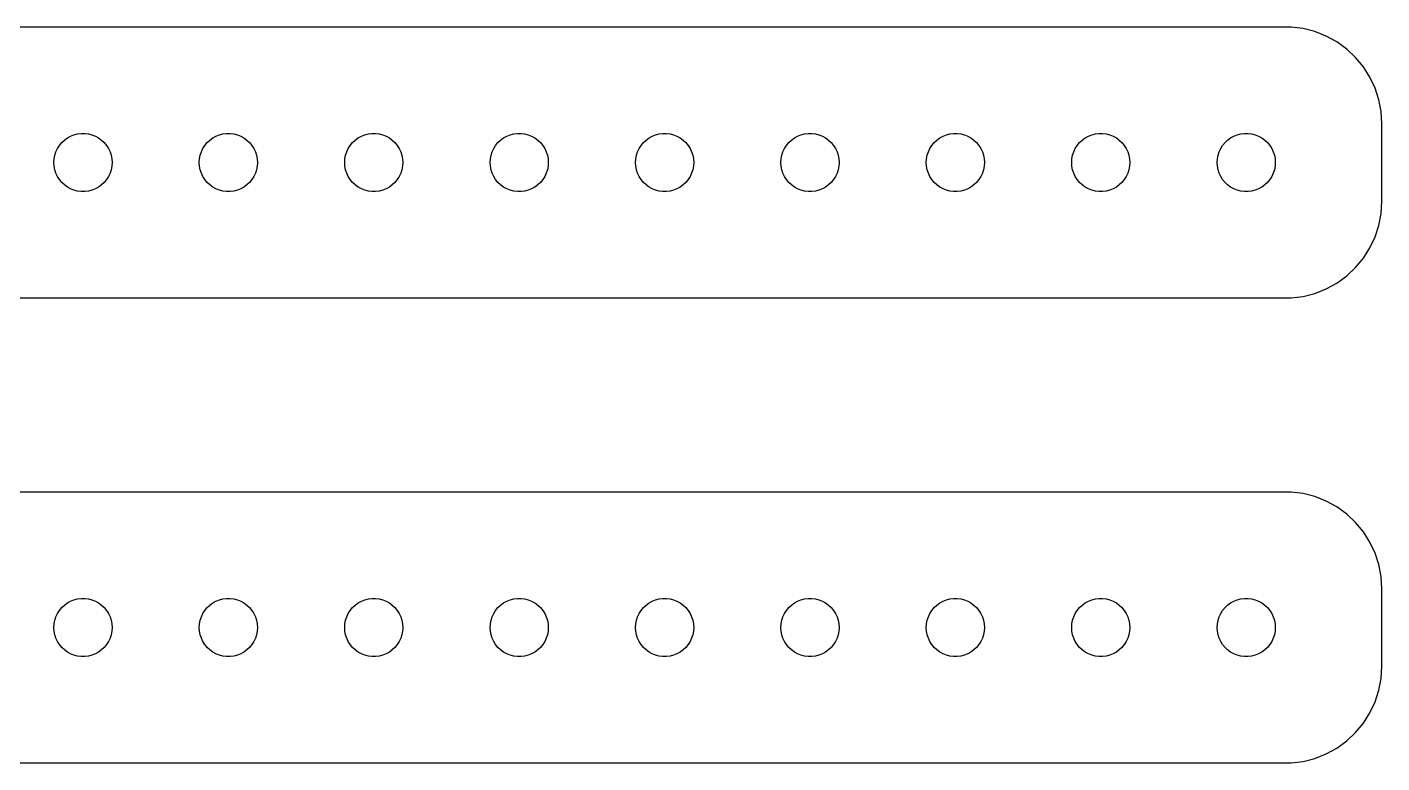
# Model space of a CAD drawing. Header units: metres. Extents: x -134 to 134, y 41 to 79.
# Drawn here: x 64.6 to 134.5, y 41 to 79 of the extents above; entities that cross this region are included whole.
import ezdxf

# ---------------------------------------------------------------- set-up
doc = ezdxf.new("R2010")
doc.units = ezdxf.units.M

msp = doc.modelspace()

# ---------------------------------------------------------------- linework, layer by layer
for p, q in [((129.814, 78.9901), (-129.814, 78.9901)), ((130.437, 78.9114), (129.814, 78.9901)), ((131.045, 78.7553), (130.437, 78.9114)), ((131.629, 78.5241), (131.045, 78.7553)), ((132.179, 78.2216), (131.629, 78.5241)), ((132.687, 77.8526), (132.179, 78.2216)), ((133.145, 77.4227), (132.687, 77.8526)), ((133.545, 76.9389), (133.145, 77.4227)), ((133.882, 76.4088), (133.545, 76.9389)), ((134.149, 75.8406), (133.882, 76.4088)), ((134.343, 75.2434), (134.149, 75.8406)), ((134.461, 74.6267), (134.343, 75.2434)), ((134.5, 74), (134.461, 74.6267)), ((66.8613, 73.3572), (67.0365, 73.4266)), ((67.0365, 73.4266), (67.2189, 73.4734)), ((67.2189, 73.4734), (67.4058, 73.497)), ((67.4058, 73.497), (67.5942, 73.497)), ((67.5942, 73.497), (67.7811, 73.4734)), ((67.7811, 73.4734), (67.9635, 73.4266)), ((67.9635, 73.4266), (68.1387, 73.3572)), ((74.3613, 73.3572), (74.5365, 73.4266)), ((74.5365, 73.4266), (74.7189, 73.4734)), ((74.7189, 73.4734), (74.9058, 73.497)), ((74.9058, 73.497), (75.0942, 73.497)), ((75.0942, 73.497), (75.2811, 73.4734)), ((75.2811, 73.4734), (75.4635, 73.4266)), ((75.4635, 73.4266), (75.6387, 73.3572)), ((81.8613, 73.3572), (82.0365, 73.4266)), ((82.0365, 73.4266), (82.2189, 73.4734)), ((82.2189, 73.4734), (82.4058, 73.497)), ((82.4058, 73.497), (82.5942, 73.497)), ((82.5942, 73.497), (82.7811, 73.4734)), ((82.7811, 73.4734), (82.9635, 73.4266)), ((82.9635, 73.4266), (83.1387, 73.3572)), ((89.3613, 73.3572), (89.5365, 73.4266)), ((89.5365, 73.4266), (89.7189, 73.4734)), ((89.7189, 73.4734), (89.9058, 73.497)), ((89.9058, 73.497), (90.0942, 73.497)), ((90.0942, 73.497), (90.2811, 73.4734)), ((90.2811, 73.4734), (90.4635, 73.4266)), ((90.4635, 73.4266), (90.6387, 73.3572)), ((96.8613, 73.3572), (97.0365, 73.4266)), ((97.0365, 73.4266), (97.2189, 73.4734)), ((97.2189, 73.4734), (97.4058, 73.497)), ((97.4058, 73.497), (97.5942, 73.497)), ((97.5942, 73.497), (97.7811, 73.4734)), ((97.7811, 73.4734), (97.9635, 73.4266)), ((97.9635, 73.4266), (98.1387, 73.3572)), ((104.361, 73.3572), (104.536, 73.4266)), ((104.536, 73.4266), (104.719, 73.4734)), ((104.719, 73.4734), (104.906, 73.497)), ((104.906, 73.497), (105.094, 73.497)), ((105.094, 73.497), (105.281, 73.4734)), ((105.281, 73.4734), (105.464, 73.4266)), ((105.464, 73.4266), (105.639, 73.3572)), ((111.861, 73.3572), (112.036, 73.4266)), ((112.036, 73.4266), (112.219, 73.4734)), ((112.219, 73.4734), (112.406, 73.497)), ((112.406, 73.497), (112.594, 73.497)), ((112.594, 73.497), (112.781, 73.4734)), ((112.781, 73.4734), (112.964, 73.4266)), ((112.964, 73.4266), (113.139, 73.3572)), ((119.361, 73.3572), (119.536, 73.4266)), ((119.536, 73.4266), (119.719, 73.4734)), ((119.719, 73.4734), (119.906, 73.497)), ((119.906, 73.497), (120.094, 73.497)), ((120.094, 73.497), (120.281, 73.4734)), ((120.281, 73.4734), (120.464, 73.4266)), ((120.464, 73.4266), (120.639, 73.3572)), ((126.861, 73.3572), (127.036, 73.4266)), ((127.036, 73.4266), (127.219, 73.4734)), ((127.219, 73.4734), (127.406, 73.497)), ((127.406, 73.497), (127.594, 73.497)), ((127.594, 73.497), (127.781, 73.4734)), ((127.781, 73.4734), (127.964, 73.4266)), ((127.964, 73.4266), (128.139, 73.3572)), ((134.5, 70), (134.5, 74)), ((66.1053, 72.5522), (66.1855, 72.7226)), ((66.1855, 72.7226), (66.2865, 72.8817)), ((66.2865, 72.8817), (66.4065, 73.0268)), ((66.4065, 73.0268), (66.5439, 73.1558)), ((66.5439, 73.1558), (66.6963, 73.2665)), ((66.6963, 73.2665), (66.8613, 73.3572)), ((68.1387, 73.3572), (68.3037, 73.2665)), ((68.3037, 73.2665), (68.4561, 73.1558)), ((68.4561, 73.1558), (68.5934, 73.0268)), ((68.5934, 73.0268), (68.7135, 72.8817)), ((68.7135, 72.8817), (68.8145, 72.7226)), ((68.8145, 72.7226), (68.8947, 72.5522)), ((73.6053, 72.5522), (73.6855, 72.7226)), ((73.6855, 72.7226), (73.7865, 72.8817)), ((73.7865, 72.8817), (73.9065, 73.0268)), ((73.9065, 73.0268), (74.0439, 73.1558)), ((74.0439, 73.1558), (74.1963, 73.2665)), ((74.1963, 73.2665), (74.3613, 73.3572)), ((75.6387, 73.3572), (75.8037, 73.2665)), ((75.8037, 73.2665), (75.9561, 73.1558)), ((75.9561, 73.1558), (76.0934, 73.0268)), ((76.0934, 73.0268), (76.2135, 72.8817)), ((76.2135, 72.8817), (76.3145, 72.7226)), ((76.3145, 72.7226), (76.3947, 72.5522)), ((81.1053, 72.5522), (81.1855, 72.7226)), ((81.1855, 72.7226), (81.2865, 72.8817)), ((81.2865, 72.8817), (81.4065, 73.0268)), ((81.4065, 73.0268), (81.5439, 73.1558)), ((81.5439, 73.1558), (81.6963, 73.2665)), ((81.6963, 73.2665), (81.8613, 73.3572)), ((83.1387, 73.3572), (83.3037, 73.2665)), ((83.3037, 73.2665), (83.4561, 73.1558)), ((83.4561, 73.1558), (83.5934, 73.0268)), ((83.5934, 73.0268), (83.7135, 72.8817)), ((83.7135, 72.8817), (83.8145, 72.7226)), ((83.8145, 72.7226), (83.8947, 72.5522)), ((88.6053, 72.5522), (88.6855, 72.7226)), ((88.6855, 72.7226), (88.7865, 72.8817)), ((88.7865, 72.8817), (88.9065, 73.0268)), ((88.9065, 73.0268), (89.0439, 73.1558)), ((89.0439, 73.1558), (89.1963, 73.2665)), ((89.1963, 73.2665), (89.3613, 73.3572)), ((90.6387, 73.3572), (90.8037, 73.2665)), ((90.8037, 73.2665), (90.9561, 73.1558)), ((90.9561, 73.1558), (91.0934, 73.0268)), ((91.0934, 73.0268), (91.2135, 72.8817)), ((91.2135, 72.8817), (91.3145, 72.7226)), ((91.3145, 72.7226), (91.3947, 72.5522)), ((96.1053, 72.5522), (96.1855, 72.7226)), ((96.1855, 72.7226), (96.2865, 72.8817)), ((96.2865, 72.8817), (96.4065, 73.0268)), ((96.4065, 73.0268), (96.5439, 73.1558)), ((96.5439, 73.1558), (96.6963, 73.2665)), ((96.6963, 73.2665), (96.8613, 73.3572)), ((98.1387, 73.3572), (98.3037, 73.2665)), ((98.3037, 73.2665), (98.4561, 73.1558)), ((98.4561, 73.1558), (98.5934, 73.0268)), ((98.5934, 73.0268), (98.7135, 72.8817)), ((98.7135, 72.8817), (98.8145, 72.7226)), ((98.8145, 72.7226), (98.8947, 72.5522)), ((103.605, 72.5522), (103.686, 72.7226)), ((103.686, 72.7226), (103.786, 72.8817)), ((103.786, 72.8817), (103.907, 73.0268)), ((103.907, 73.0268), (104.044, 73.1558)), ((104.044, 73.1558), (104.196, 73.2665)), ((104.196, 73.2665), (104.361, 73.3572)), ((105.639, 73.3572), (105.804, 73.2665)), ((105.804, 73.2665), (105.956, 73.1558)), ((105.956, 73.1558), (106.093, 73.0268)), ((106.093, 73.0268), (106.214, 72.8817)), ((106.214, 72.8817), (106.314, 72.7226)), ((106.314, 72.7226), (106.395, 72.5522)), ((111.105, 72.5522), (111.186, 72.7226)), ((111.186, 72.7226), (111.286, 72.8817)), ((111.286, 72.8817), (111.407, 73.0268)), ((111.407, 73.0268), (111.544, 73.1558)), ((111.544, 73.1558), (111.696, 73.2665)), ((111.696, 73.2665), (111.861, 73.3572)), ((113.139, 73.3572), (113.304, 73.2665)), ((113.304, 73.2665), (113.456, 73.1558)), ((113.456, 73.1558), (113.593, 73.0268)), ((113.593, 73.0268), (113.714, 72.8817)), ((113.714, 72.8817), (113.814, 72.7226)), ((113.814, 72.7226), (113.895, 72.5522)), ((118.605, 72.5522), (118.686, 72.7226)), ((118.686, 72.7226), (118.786, 72.8817)), ((118.786, 72.8817), (118.907, 73.0268)), ((118.907, 73.0268), (119.044, 73.1558)), ((119.044, 73.1558), (119.196, 73.2665)), ((119.196, 73.2665), (119.361, 73.3572)), ((120.639, 73.3572), (120.804, 73.2665)), ((120.804, 73.2665), (120.956, 73.1558)), ((120.956, 73.1558), (121.093, 73.0268)), ((121.093, 73.0268), (121.214, 72.8817)), ((121.214, 72.8817), (121.314, 72.7226)), ((121.314, 72.7226), (121.395, 72.5522)), ((126.105, 72.5522), (126.186, 72.7226)), ((126.186, 72.7226), (126.286, 72.8817)), ((126.286, 72.8817), (126.407, 73.0268)), ((126.407, 73.0268), (126.544, 73.1558)), ((126.544, 73.1558), (126.696, 73.2665)), ((126.696, 73.2665), (126.861, 73.3572)), ((128.139, 73.3572), (128.304, 73.2665)), ((128.304, 73.2665), (128.456, 73.1558)), ((128.456, 73.1558), (128.593, 73.0268)), ((128.593, 73.0268), (128.714, 72.8817)), ((128.714, 72.8817), (128.814, 72.7226)), ((128.814, 72.7226), (128.895, 72.5522)), ((66, 72), (66.0118, 72.188)), ((66.0118, 71.812), (66, 72)), ((66.0118, 72.188), (66.0471, 72.373)), ((66.0471, 72.373), (66.1053, 72.5522)), ((68.8947, 72.5522), (68.9529, 72.373)), ((68.9529, 72.373), (68.9882, 72.188)), ((68.9882, 72.188), (69, 72)), ((69, 72), (68.9882, 71.812)), ((73.5, 72), (73.5118, 72.188)), ((73.5118, 71.812), (73.5, 72)), ((73.5118, 72.188), (73.5471, 72.373)), ((73.5471, 72.373), (73.6053, 72.5522)), ((76.3947, 72.5522), (76.4529, 72.373)), ((76.4529, 72.373), (76.4882, 72.188)), ((76.4882, 72.188), (76.5, 72)), ((76.5, 72), (76.4882, 71.812)), ((81, 72), (81.0118, 72.188)), ((81.0118, 71.812), (81, 72)), ((81.0118, 72.188), (81.0471, 72.373)), ((81.0471, 72.373), (81.1053, 72.5522)), ((83.8947, 72.5522), (83.9529, 72.373)), ((83.9529, 72.373), (83.9882, 72.188)), ((83.9882, 72.188), (84, 72)), ((84, 72), (83.9882, 71.812)), ((88.5, 72), (88.5118, 72.188)), ((88.5118, 71.812), (88.5, 72)), ((88.5118, 72.188), (88.5471, 72.373)), ((88.5471, 72.373), (88.6053, 72.5522)), ((91.3947, 72.5522), (91.4529, 72.373)), ((91.4529, 72.373), (91.4882, 72.188)), ((91.4882, 72.188), (91.5, 72)), ((91.5, 72), (91.4882, 71.812)), ((96, 72), (96.0118, 72.188)), ((96.0118, 71.812), (96, 72)), ((96.0118, 72.188), (96.0471, 72.373)), ((96.0471, 72.373), (96.1053, 72.5522)), ((98.8947, 72.5522), (98.9529, 72.373)), ((98.9529, 72.373), (98.9882, 72.188)), ((98.9882, 72.188), (99, 72)), ((99, 72), (98.9882, 71.812)), ((103.5, 72), (103.512, 72.188)), ((103.512, 71.812), (103.5, 72)), ((103.512, 72.188), (103.547, 72.373)), ((103.547, 72.373), (103.605, 72.5522)), ((106.395, 72.5522), (106.453, 72.373)), ((106.453, 72.373), (106.488, 72.188)), ((106.488, 72.188), (106.5, 72)), ((106.5, 72), (106.488, 71.812)), ((111, 72), (111.012, 72.188)), ((111.012, 71.812), (111, 72)), ((111.012, 72.188), (111.047, 72.373)), ((111.047, 72.373), (111.105, 72.5522)), ((113.895, 72.5522), (113.953, 72.373)), ((113.953, 72.373), (113.988, 72.188)), ((113.988, 72.188), (114, 72)), ((114, 72), (113.988, 71.812)), ((118.5, 72), (118.512, 72.188)), ((118.512, 71.812), (118.5, 72)), ((118.512, 72.188), (118.547, 72.373)), ((118.547, 72.373), (118.605, 72.5522)), ((121.395, 72.5522), (121.453, 72.373)), ((121.453, 72.373), (121.488, 72.188)), ((121.488, 72.188), (121.5, 72)), ((121.5, 72), (121.488, 71.812)), ((126, 72), (126.012, 72.188)), ((126.012, 71.812), (126, 72)), ((126.012, 72.188), (126.047, 72.373)), ((126.047, 72.373), (126.105, 72.5522)), ((128.895, 72.5522), (128.953, 72.373)), ((128.953, 72.373), (128.988, 72.188)), ((128.988, 72.188), (129, 72)), ((129, 72), (128.988, 71.812)), ((66.0471, 71.627), (66.0118, 71.812)), ((66.1053, 71.4478), (66.0471, 71.627)), ((66.1855, 71.2774), (66.1053, 71.4478)), ((68.8947, 71.4478), (68.8145, 71.2774)), ((68.9529, 71.627), (68.8947, 71.4478)), ((68.9882, 71.812), (68.9529, 71.627)), ((73.5471, 71.627), (73.5118, 71.812)), ((73.6053, 71.4478), (73.5471, 71.627)), ((73.6855, 71.2774), (73.6053, 71.4478)), ((76.3947, 71.4478), (76.3145, 71.2774)), ((76.4529, 71.627), (76.3947, 71.4478)), ((76.4882, 71.812), (76.4529, 71.627)), ((81.0471, 71.627), (81.0118, 71.812)), ((81.1053, 71.4478), (81.0471, 71.627)), ((81.1855, 71.2774), (81.1053, 71.4478)), ((83.8947, 71.4478), (83.8145, 71.2774)), ((83.9529, 71.627), (83.8947, 71.4478)), ((83.9882, 71.812), (83.9529, 71.627)), ((88.5471, 71.627), (88.5118, 71.812)), ((88.6053, 71.4478), (88.5471, 71.627)), ((88.6855, 71.2774), (88.6053, 71.4478)), ((91.3947, 71.4478), (91.3145, 71.2774)), ((91.4529, 71.627), (91.3947, 71.4478)), ((91.4882, 71.812), (91.4529, 71.627)), ((96.0471, 71.627), (96.0118, 71.812)), ((96.1053, 71.4478), (96.0471, 71.627)), ((96.1855, 71.2774), (96.1053, 71.4478)), ((98.8947, 71.4478), (98.8145, 71.2774)), ((98.9529, 71.627), (98.8947, 71.4478)), ((98.9882, 71.812), (98.9529, 71.627)), ((103.547, 71.627), (103.512, 71.812)), ((103.605, 71.4478), (103.547, 71.627)), ((103.686, 71.2774), (103.605, 71.4478)), ((106.395, 71.4478), (106.314, 71.2774)), ((106.453, 71.627), (106.395, 71.4478)), ((106.488, 71.812), (106.453, 71.627)), ((111.047, 71.627), (111.012, 71.812)), ((111.105, 71.4478), (111.047, 71.627)), ((111.186, 71.2774), (111.105, 71.4478)), ((113.895, 71.4478), (113.814, 71.2774)), ((113.953, 71.627), (113.895, 71.4478)), ((113.988, 71.812), (113.953, 71.627)), ((118.547, 71.627), (118.512, 71.812)), ((118.605, 71.4478), (118.547, 71.627)), ((118.686, 71.2774), (118.605, 71.4478)), ((121.395, 71.4478), (121.314, 71.2774)), ((121.453, 71.627), (121.395, 71.4478)), ((121.488, 71.812), (121.453, 71.627)), ((126.047, 71.627), (126.012, 71.812)), ((126.105, 71.4478), (126.047, 71.627)), ((126.186, 71.2774), (126.105, 71.4478)), ((128.895, 71.4478), (128.814, 71.2774)), ((128.953, 71.627), (128.895, 71.4478)), ((128.988, 71.812), (128.953, 71.627)), ((66.2865, 71.1183), (66.1855, 71.2774)), ((66.4065, 70.9732), (66.2865, 71.1183)), ((66.5439, 70.8442), (66.4065, 70.9732)), ((66.6963, 70.7335), (66.5439, 70.8442)), ((66.8613, 70.6428), (66.6963, 70.7335)), ((67.0365, 70.5734), (66.8613, 70.6428)), ((68.1387, 70.6428), (67.9635, 70.5734)), ((68.3037, 70.7335), (68.1387, 70.6428)), ((68.4561, 70.8442), (68.3037, 70.7335)), ((68.5934, 70.9732), (68.4561, 70.8442)), ((68.7135, 71.1183), (68.5934, 70.9732)), ((68.8145, 71.2774), (68.7135, 71.1183)), ((73.7865, 71.1183), (73.6855, 71.2774)), ((73.9065, 70.9732), (73.7865, 71.1183)), ((74.0439, 70.8442), (73.9065, 70.9732)), ((74.1963, 70.7335), (74.0439, 70.8442)), ((74.3613, 70.6428), (74.1963, 70.7335)), ((74.5365, 70.5734), (74.3613, 70.6428)), ((75.6387, 70.6428), (75.4635, 70.5734)), ((75.8037, 70.7335), (75.6387, 70.6428)), ((75.9561, 70.8442), (75.8037, 70.7335)), ((76.0934, 70.9732), (75.9561, 70.8442)), ((76.2135, 71.1183), (76.0934, 70.9732)), ((76.3145, 71.2774), (76.2135, 71.1183)), ((81.2865, 71.1183), (81.1855, 71.2774)), ((81.4065, 70.9732), (81.2865, 71.1183)), ((81.5439, 70.8442), (81.4065, 70.9732)), ((81.6963, 70.7335), (81.5439, 70.8442)), ((81.8613, 70.6428), (81.6963, 70.7335)), ((82.0365, 70.5734), (81.8613, 70.6428)), ((83.1387, 70.6428), (82.9635, 70.5734)), ((83.3037, 70.7335), (83.1387, 70.6428)), ((83.4561, 70.8442), (83.3037, 70.7335)), ((83.5934, 70.9732), (83.4561, 70.8442)), ((83.7135, 71.1183), (83.5934, 70.9732)), ((83.8145, 71.2774), (83.7135, 71.1183)), ((88.7865, 71.1183), (88.6855, 71.2774)), ((88.9065, 70.9732), (88.7865, 71.1183)), ((89.0439, 70.8442), (88.9065, 70.9732)), ((89.1963, 70.7335), (89.0439, 70.8442)), ((89.3613, 70.6428), (89.1963, 70.7335)), ((89.5365, 70.5734), (89.3613, 70.6428)), ((90.6387, 70.6428), (90.4635, 70.5734)), ((90.8037, 70.7335), (90.6387, 70.6428)), ((90.9561, 70.8442), (90.8037, 70.7335)), ((91.0934, 70.9732), (90.9561, 70.8442)), ((91.2135, 71.1183), (91.0934, 70.9732)), ((91.3145, 71.2774), (91.2135, 71.1183)), ((96.2865, 71.1183), (96.1855, 71.2774)), ((96.4065, 70.9732), (96.2865, 71.1183)), ((96.5439, 70.8442), (96.4065, 70.9732)), ((96.6963, 70.7335), (96.5439, 70.8442)), ((96.8613, 70.6428), (96.6963, 70.7335)), ((97.0365, 70.5734), (96.8613, 70.6428)), ((98.1387, 70.6428), (97.9635, 70.5734)), ((98.3037, 70.7335), (98.1387, 70.6428)), ((98.4561, 70.8442), (98.3037, 70.7335)), ((98.5934, 70.9732), (98.4561, 70.8442)), ((98.7135, 71.1183), (98.5934, 70.9732)), ((98.8145, 71.2774), (98.7135, 71.1183)), ((103.786, 71.1183), (103.686, 71.2774)), ((103.907, 70.9732), (103.786, 71.1183)), ((104.044, 70.8442), (103.907, 70.9732)), ((104.196, 70.7335), (104.044, 70.8442)), ((104.361, 70.6428), (104.196, 70.7335)), ((104.536, 70.5734), (104.361, 70.6428)), ((105.639, 70.6428), (105.464, 70.5734)), ((105.804, 70.7335), (105.639, 70.6428)), ((105.956, 70.8442), (105.804, 70.7335)), ((106.093, 70.9732), (105.956, 70.8442)), ((106.214, 71.1183), (106.093, 70.9732)), ((106.314, 71.2774), (106.214, 71.1183)), ((111.286, 71.1183), (111.186, 71.2774)), ((111.407, 70.9732), (111.286, 71.1183)), ((111.544, 70.8442), (111.407, 70.9732)), ((111.696, 70.7335), (111.544, 70.8442)), ((111.861, 70.6428), (111.696, 70.7335)), ((112.036, 70.5734), (111.861, 70.6428)), ((113.139, 70.6428), (112.964, 70.5734)), ((113.304, 70.7335), (113.139, 70.6428)), ((113.456, 70.8442), (113.304, 70.7335)), ((113.593, 70.9732), (113.456, 70.8442)), ((113.714, 71.1183), (113.593, 70.9732)), ((113.814, 71.2774), (113.714, 71.1183)), ((118.786, 71.1183), (118.686, 71.2774)), ((118.907, 70.9732), (118.786, 71.1183)), ((119.044, 70.8442), (118.907, 70.9732)), ((119.196, 70.7335), (119.044, 70.8442)), ((119.361, 70.6428), (119.196, 70.7335)), ((119.536, 70.5734), (119.361, 70.6428)), ((120.639, 70.6428), (120.464, 70.5734)), ((120.804, 70.7335), (120.639, 70.6428)), ((120.956, 70.8442), (120.804, 70.7335)), ((121.093, 70.9732), (120.956, 70.8442)), ((121.214, 71.1183), (121.093, 70.9732)), ((121.314, 71.2774), (121.214, 71.1183)), ((126.286, 71.1183), (126.186, 71.2774)), ((126.407, 70.9732), (126.286, 71.1183)), ((126.544, 70.8442), (126.407, 70.9732)), ((126.696, 70.7335), (126.544, 70.8442)), ((126.861, 70.6428), (126.696, 70.7335)), ((127.036, 70.5734), (126.861, 70.6428)), ((128.139, 70.6428), (127.964, 70.5734)), ((128.304, 70.7335), (128.139, 70.6428)), ((128.456, 70.8442), (128.304, 70.7335)), ((128.593, 70.9732), (128.456, 70.8442)), ((128.714, 71.1183), (128.593, 70.9732)), ((128.814, 71.2774), (128.714, 71.1183)), ((67.2189, 70.5266), (67.0365, 70.5734)), ((67.4058, 70.503), (67.2189, 70.5266)), ((67.5942, 70.503), (67.4058, 70.503)), ((67.7811, 70.5266), (67.5942, 70.503)), ((67.9635, 70.5734), (67.7811, 70.5266)), ((74.7189, 70.5266), (74.5365, 70.5734)), ((74.9058, 70.503), (74.7189, 70.5266)), ((75.0942, 70.503), (74.9058, 70.503)), ((75.2811, 70.5266), (75.0942, 70.503)), ((75.4635, 70.5734), (75.2811, 70.5266)), ((82.2189, 70.5266), (82.0365, 70.5734)), ((82.4058, 70.503), (82.2189, 70.5266)), ((82.5942, 70.503), (82.4058, 70.503)), ((82.7811, 70.5266), (82.5942, 70.503)), ((82.9635, 70.5734), (82.7811, 70.5266)), ((89.7189, 70.5266), (89.5365, 70.5734)), ((89.9058, 70.503), (89.7189, 70.5266)), ((90.0942, 70.503), (89.9058, 70.503)), ((90.2811, 70.5266), (90.0942, 70.503)), ((90.4635, 70.5734), (90.2811, 70.5266)), ((97.2189, 70.5266), (97.0365, 70.5734)), ((97.4058, 70.503), (97.2189, 70.5266)), ((97.5942, 70.503), (97.4058, 70.503)), ((97.7811, 70.5266), (97.5942, 70.503)), ((97.9635, 70.5734), (97.7811, 70.5266)), ((104.719, 70.5266), (104.536, 70.5734)), ((104.906, 70.503), (104.719, 70.5266)), ((105.094, 70.503), (104.906, 70.503)), ((105.281, 70.5266), (105.094, 70.503)), ((105.464, 70.5734), (105.281, 70.5266)), ((112.219, 70.5266), (112.036, 70.5734)), ((112.406, 70.503), (112.219, 70.5266)), ((112.594, 70.503), (112.406, 70.503)), ((112.781, 70.5266), (112.594, 70.503)), ((112.964, 70.5734), (112.781, 70.5266)), ((119.719, 70.5266), (119.536, 70.5734)), ((119.906, 70.503), (119.719, 70.5266)), ((120.094, 70.503), (119.906, 70.503)), ((120.281, 70.5266), (120.094, 70.503)), ((120.464, 70.5734), (120.281, 70.5266)), ((127.219, 70.5266), (127.036, 70.5734)), ((127.406, 70.503), (127.219, 70.5266)), ((127.594, 70.503), (127.406, 70.503)), ((127.781, 70.5266), (127.594, 70.503)), ((127.964, 70.5734), (127.781, 70.5266)), ((134.461, 69.3733), (134.5, 70)), ((134.343, 68.7566), (134.461, 69.3733)), ((134.149, 68.1594), (134.343, 68.7566)), ((133.882, 67.5912), (134.149, 68.1594)), ((133.545, 67.0611), (133.882, 67.5912)), ((132.687, 66.1474), (133.145, 66.5773)), ((133.145, 66.5773), (133.545, 67.0611)), ((131.629, 65.4759), (132.179, 65.7784)), ((132.179, 65.7784), (132.687, 66.1474)), ((-129.814, 65.0099), (129.814, 65.0099)), ((129.814, 65.0099), (130.437, 65.0886)), ((130.437, 65.0886), (131.045, 65.2447)), ((131.045, 65.2447), (131.629, 65.4759)), ((129.814, 54.9901), (-129.814, 54.9901)), ((130.437, 54.9114), (129.814, 54.9901)), ((131.045, 54.7553), (130.437, 54.9114)), ((131.629, 54.5241), (131.045, 54.7553)), ((132.179, 54.2216), (131.629, 54.5241)), ((132.687, 53.8526), (132.179, 54.2216)), ((133.145, 53.4227), (132.687, 53.8526)), ((133.545, 52.9389), (133.145, 53.4227)), ((133.882, 52.4088), (133.545, 52.9389)), ((134.149, 51.8406), (133.882, 52.4088)), ((134.343, 51.2434), (134.149, 51.8406)), ((134.461, 50.6267), (134.343, 51.2434)), ((134.5, 50), (134.461, 50.6267)), ((134.5, 46), (134.5, 50)), ((66.2865, 48.8817), (66.4065, 49.0268)), ((66.4065, 49.0268), (66.5439, 49.1558)), ((66.5439, 49.1558), (66.6963, 49.2665)), ((66.6963, 49.2665), (66.8613, 49.3572)), ((66.8613, 49.3572), (67.0365, 49.4266)), ((67.0365, 49.4266), (67.2189, 49.4734)), ((67.2189, 49.4734), (67.4058, 49.497)), ((67.4058, 49.497), (67.5942, 49.497)), ((67.5942, 49.497), (67.7811, 49.4734)), ((67.7811, 49.4734), (67.9635, 49.4266)), ((67.9635, 49.4266), (68.1387, 49.3572)), ((68.1387, 49.3572), (68.3037, 49.2665)), ((68.3037, 49.2665), (68.4561, 49.1558)), ((68.4561, 49.1558), (68.5934, 49.0268)), ((68.5934, 49.0268), (68.7135, 48.8817)), ((73.7865, 48.8817), (73.9065, 49.0268)), ((73.9065, 49.0268), (74.0439, 49.1558)), ((74.0439, 49.1558), (74.1963, 49.2665)), ((74.1963, 49.2665), (74.3613, 49.3572)), ((74.3613, 49.3572), (74.5365, 49.4266)), ((74.5365, 49.4266), (74.7189, 49.4734)), ((74.7189, 49.4734), (74.9058, 49.497)), ((74.9058, 49.497), (75.0942, 49.497)), ((75.0942, 49.497), (75.2811, 49.4734)), ((75.2811, 49.4734), (75.4635, 49.4266)), ((75.4635, 49.4266), (75.6387, 49.3572)), ((75.6387, 49.3572), (75.8037, 49.2665)), ((75.8037, 49.2665), (75.9561, 49.1558)), ((75.9561, 49.1558), (76.0934, 49.0268)), ((76.0934, 49.0268), (76.2135, 48.8817)), ((81.2865, 48.8817), (81.4065, 49.0268)), ((81.4065, 49.0268), (81.5439, 49.1558)), ((81.5439, 49.1558), (81.6963, 49.2665)), ((81.6963, 49.2665), (81.8613, 49.3572)), ((81.8613, 49.3572), (82.0365, 49.4266)), ((82.0365, 49.4266), (82.2189, 49.4734)), ((82.2189, 49.4734), (82.4058, 49.497)), ((82.4058, 49.497), (82.5942, 49.497)), ((82.5942, 49.497), (82.7811, 49.4734)), ((82.7811, 49.4734), (82.9635, 49.4266)), ((82.9635, 49.4266), (83.1387, 49.3572)), ((83.1387, 49.3572), (83.3037, 49.2665)), ((83.3037, 49.2665), (83.4561, 49.1558)), ((83.4561, 49.1558), (83.5934, 49.0268)), ((83.5934, 49.0268), (83.7135, 48.8817)), ((88.7865, 48.8817), (88.9065, 49.0268)), ((88.9065, 49.0268), (89.0439, 49.1558)), ((89.0439, 49.1558), (89.1963, 49.2665)), ((89.1963, 49.2665), (89.3613, 49.3572)), ((89.3613, 49.3572), (89.5365, 49.4266)), ((89.5365, 49.4266), (89.7189, 49.4734)), ((89.7189, 49.4734), (89.9058, 49.497)), ((89.9058, 49.497), (90.0942, 49.497)), ((90.0942, 49.497), (90.2811, 49.4734)), ((90.2811, 49.4734), (90.4635, 49.4266)), ((90.4635, 49.4266), (90.6387, 49.3572)), ((90.6387, 49.3572), (90.8037, 49.2665)), ((90.8037, 49.2665), (90.9561, 49.1558)), ((90.9561, 49.1558), (91.0934, 49.0268)), ((91.0934, 49.0268), (91.2135, 48.8817)), ((96.2865, 48.8817), (96.4065, 49.0268)), ((96.4065, 49.0268), (96.5439, 49.1558)), ((96.5439, 49.1558), (96.6963, 49.2665)), ((96.6963, 49.2665), (96.8613, 49.3572)), ((96.8613, 49.3572), (97.0365, 49.4266)), ((97.0365, 49.4266), (97.2189, 49.4734)), ((97.2189, 49.4734), (97.4058, 49.497)), ((97.4058, 49.497), (97.5942, 49.497)), ((97.5942, 49.497), (97.7811, 49.4734)), ((97.7811, 49.4734), (97.9635, 49.4266)), ((97.9635, 49.4266), (98.1387, 49.3572)), ((98.1387, 49.3572), (98.3037, 49.2665)), ((98.3037, 49.2665), (98.4561, 49.1558)), ((98.4561, 49.1558), (98.5934, 49.0268)), ((98.5934, 49.0268), (98.7135, 48.8817)), ((103.786, 48.8817), (103.907, 49.0268)), ((103.907, 49.0268), (104.044, 49.1558)), ((104.044, 49.1558), (104.196, 49.2665)), ((104.196, 49.2665), (104.361, 49.3572)), ((104.361, 49.3572), (104.536, 49.4266)), ((104.536, 49.4266), (104.719, 49.4734)), ((104.719, 49.4734), (104.906, 49.497)), ((104.906, 49.497), (105.094, 49.497)), ((105.094, 49.497), (105.281, 49.4734)), ((105.281, 49.4734), (105.464, 49.4266)), ((105.464, 49.4266), (105.639, 49.3572)), ((105.639, 49.3572), (105.804, 49.2665)), ((105.804, 49.2665), (105.956, 49.1558)), ((105.956, 49.1558), (106.093, 49.0268)), ((106.093, 49.0268), (106.214, 48.8817)), ((111.286, 48.8817), (111.407, 49.0268)), ((111.407, 49.0268), (111.544, 49.1558)), ((111.544, 49.1558), (111.696, 49.2665)), ((111.696, 49.2665), (111.861, 49.3572)), ((111.861, 49.3572), (112.036, 49.4266)), ((112.036, 49.4266), (112.219, 49.4734)), ((112.219, 49.4734), (112.406, 49.497)), ((112.406, 49.497), (112.594, 49.497)), ((112.594, 49.497), (112.781, 49.4734)), ((112.781, 49.4734), (112.964, 49.4266)), ((112.964, 49.4266), (113.139, 49.3572)), ((113.139, 49.3572), (113.304, 49.2665)), ((113.304, 49.2665), (113.456, 49.1558)), ((113.456, 49.1558), (113.593, 49.0268)), ((113.593, 49.0268), (113.714, 48.8817)), ((118.786, 48.8817), (118.907, 49.0268)), ((118.907, 49.0268), (119.044, 49.1558)), ((119.044, 49.1558), (119.196, 49.2665)), ((119.196, 49.2665), (119.361, 49.3572)), ((119.361, 49.3572), (119.536, 49.4266)), ((119.536, 49.4266), (119.719, 49.4734)), ((119.719, 49.4734), (119.906, 49.497)), ((119.906, 49.497), (120.094, 49.497)), ((120.094, 49.497), (120.281, 49.4734)), ((120.281, 49.4734), (120.464, 49.4266)), ((120.464, 49.4266), (120.639, 49.3572)), ((120.639, 49.3572), (120.804, 49.2665)), ((120.804, 49.2665), (120.956, 49.1558)), ((120.956, 49.1558), (121.093, 49.0268)), ((121.093, 49.0268), (121.214, 48.8817)), ((126.286, 48.8817), (126.407, 49.0268)), ((126.407, 49.0268), (126.544, 49.1558)), ((126.544, 49.1558), (126.696, 49.2665)), ((126.696, 49.2665), (126.861, 49.3572)), ((126.861, 49.3572), (127.036, 49.4266)), ((127.036, 49.4266), (127.219, 49.4734)), ((127.219, 49.4734), (127.406, 49.497)), ((127.406, 49.497), (127.594, 49.497)), ((127.594, 49.497), (127.781, 49.4734)), ((127.781, 49.4734), (127.964, 49.4266)), ((127.964, 49.4266), (128.139, 49.3572)), ((128.139, 49.3572), (128.304, 49.2665)), ((128.304, 49.2665), (128.456, 49.1558)), ((128.456, 49.1558), (128.593, 49.0268)), ((128.593, 49.0268), (128.714, 48.8817)), ((66.0118, 48.188), (66.0471, 48.373)), ((66.0471, 48.373), (66.1053, 48.5522)), ((66.1053, 48.5522), (66.1855, 48.7226)), ((66.1855, 48.7226), (66.2865, 48.8817)), ((68.7135, 48.8817), (68.8145, 48.7226)), ((68.8145, 48.7226), (68.8947, 48.5522)), ((68.8947, 48.5522), (68.9529, 48.373)), ((68.9529, 48.373), (68.9882, 48.188)), ((73.5118, 48.188), (73.5471, 48.373)), ((73.5471, 48.373), (73.6053, 48.5522)), ((73.6053, 48.5522), (73.6855, 48.7226)), ((73.6855, 48.7226), (73.7865, 48.8817)), ((76.2135, 48.8817), (76.3145, 48.7226)), ((76.3145, 48.7226), (76.3947, 48.5522)), ((76.3947, 48.5522), (76.4529, 48.373)), ((76.4529, 48.373), (76.4882, 48.188)), ((81.0118, 48.188), (81.0471, 48.373)), ((81.0471, 48.373), (81.1053, 48.5522)), ((81.1053, 48.5522), (81.1855, 48.7226)), ((81.1855, 48.7226), (81.2865, 48.8817)), ((83.7135, 48.8817), (83.8145, 48.7226)), ((83.8145, 48.7226), (83.8947, 48.5522)), ((83.8947, 48.5522), (83.9529, 48.373)), ((83.9529, 48.373), (83.9882, 48.188)), ((88.5118, 48.188), (88.5471, 48.373)), ((88.5471, 48.373), (88.6053, 48.5522)), ((88.6053, 48.5522), (88.6855, 48.7226)), ((88.6855, 48.7226), (88.7865, 48.8817)), ((91.2135, 48.8817), (91.3145, 48.7226)), ((91.3145, 48.7226), (91.3947, 48.5522)), ((91.3947, 48.5522), (91.4529, 48.373)), ((91.4529, 48.373), (91.4882, 48.188)), ((96.0118, 48.188), (96.0471, 48.373)), ((96.0471, 48.373), (96.1053, 48.5522)), ((96.1053, 48.5522), (96.1855, 48.7226)), ((96.1855, 48.7226), (96.2865, 48.8817)), ((98.7135, 48.8817), (98.8145, 48.7226)), ((98.8145, 48.7226), (98.8947, 48.5522)), ((98.8947, 48.5522), (98.9529, 48.373)), ((98.9529, 48.373), (98.9882, 48.188)), ((103.512, 48.188), (103.547, 48.373)), ((103.547, 48.373), (103.605, 48.5522)), ((103.605, 48.5522), (103.686, 48.7226)), ((103.686, 48.7226), (103.786, 48.8817)), ((106.214, 48.8817), (106.314, 48.7226)), ((106.314, 48.7226), (106.395, 48.5522)), ((106.395, 48.5522), (106.453, 48.373)), ((106.453, 48.373), (106.488, 48.188)), ((111.012, 48.188), (111.047, 48.373)), ((111.047, 48.373), (111.105, 48.5522)), ((111.105, 48.5522), (111.186, 48.7226)), ((111.186, 48.7226), (111.286, 48.8817)), ((113.714, 48.8817), (113.814, 48.7226)), ((113.814, 48.7226), (113.895, 48.5522)), ((113.895, 48.5522), (113.953, 48.373)), ((113.953, 48.373), (113.988, 48.188)), ((118.512, 48.188), (118.547, 48.373)), ((118.547, 48.373), (118.605, 48.5522)), ((118.605, 48.5522), (118.686, 48.7226)), ((118.686, 48.7226), (118.786, 48.8817)), ((121.214, 48.8817), (121.314, 48.7226)), ((121.314, 48.7226), (121.395, 48.5522)), ((121.395, 48.5522), (121.453, 48.373)), ((121.453, 48.373), (121.488, 48.188)), ((126.012, 48.188), (126.047, 48.373)), ((126.047, 48.373), (126.105, 48.5522)), ((126.105, 48.5522), (126.186, 48.7226)), ((126.186, 48.7226), (126.286, 48.8817)), ((128.714, 48.8817), (128.814, 48.7226)), ((128.814, 48.7226), (128.895, 48.5522)), ((128.895, 48.5522), (128.953, 48.373)), ((128.953, 48.373), (128.988, 48.188)), ((66, 48), (66.0118, 48.188)), ((66.0118, 47.812), (66, 48)), ((66.0471, 47.627), (66.0118, 47.812)), ((66.1053, 47.4478), (66.0471, 47.627)), ((68.9529, 47.627), (68.8947, 47.4478)), ((68.9882, 47.812), (68.9529, 47.627)), ((68.9882, 48.188), (69, 48)), ((69, 48), (68.9882, 47.812)), ((73.5, 48), (73.5118, 48.188)), ((73.5118, 47.812), (73.5, 48)), ((73.5471, 47.627), (73.5118, 47.812)), ((73.6053, 47.4478), (73.5471, 47.627)), ((76.4529, 47.627), (76.3947, 47.4478)), ((76.4882, 47.812), (76.4529, 47.627)), ((76.4882, 48.188), (76.5, 48)), ((76.5, 48), (76.4882, 47.812)), ((81, 48), (81.0118, 48.188)), ((81.0118, 47.812), (81, 48)), ((81.0471, 47.627), (81.0118, 47.812)), ((81.1053, 47.4478), (81.0471, 47.627)), ((83.9529, 47.627), (83.8947, 47.4478)), ((83.9882, 47.812), (83.9529, 47.627)), ((83.9882, 48.188), (84, 48)), ((84, 48), (83.9882, 47.812)), ((88.5, 48), (88.5118, 48.188)), ((88.5118, 47.812), (88.5, 48)), ((88.5471, 47.627), (88.5118, 47.812)), ((88.6053, 47.4478), (88.5471, 47.627)), ((91.4529, 47.627), (91.3947, 47.4478)), ((91.4882, 47.812), (91.4529, 47.627)), ((91.4882, 48.188), (91.5, 48)), ((91.5, 48), (91.4882, 47.812)), ((96, 48), (96.0118, 48.188)), ((96.0118, 47.812), (96, 48)), ((96.0471, 47.627), (96.0118, 47.812)), ((96.1053, 47.4478), (96.0471, 47.627)), ((98.9529, 47.627), (98.8947, 47.4478)), ((98.9882, 47.812), (98.9529, 47.627)), ((98.9882, 48.188), (99, 48)), ((99, 48), (98.9882, 47.812)), ((103.5, 48), (103.512, 48.188)), ((103.512, 47.812), (103.5, 48)), ((103.547, 47.627), (103.512, 47.812)), ((103.605, 47.4478), (103.547, 47.627)), ((106.453, 47.627), (106.395, 47.4478)), ((106.488, 47.812), (106.453, 47.627)), ((106.488, 48.188), (106.5, 48)), ((106.5, 48), (106.488, 47.812)), ((111, 48), (111.012, 48.188)), ((111.012, 47.812), (111, 48)), ((111.047, 47.627), (111.012, 47.812)), ((111.105, 47.4478), (111.047, 47.627)), ((113.953, 47.627), (113.895, 47.4478)), ((113.988, 47.812), (113.953, 47.627)), ((113.988, 48.188), (114, 48)), ((114, 48), (113.988, 47.812)), ((118.5, 48), (118.512, 48.188)), ((118.512, 47.812), (118.5, 48)), ((118.547, 47.627), (118.512, 47.812)), ((118.605, 47.4478), (118.547, 47.627)), ((121.453, 47.627), (121.395, 47.4478)), ((121.488, 47.812), (121.453, 47.627)), ((121.488, 48.188), (121.5, 48)), ((121.5, 48), (121.488, 47.812)), ((126, 48), (126.012, 48.188)), ((126.012, 47.812), (126, 48)), ((126.047, 47.627), (126.012, 47.812)), ((126.105, 47.4478), (126.047, 47.627)), ((128.953, 47.627), (128.895, 47.4478)), ((128.988, 47.812), (128.953, 47.627)), ((128.988, 48.188), (129, 48)), ((129, 48), (128.988, 47.812)), ((66.1855, 47.2774), (66.1053, 47.4478)), ((66.2865, 47.1183), (66.1855, 47.2774)), ((66.4065, 46.9732), (66.2865, 47.1183)), ((66.5439, 46.8442), (66.4065, 46.9732)), ((66.6963, 46.7335), (66.5439, 46.8442)), ((68.4561, 46.8442), (68.3037, 46.7335)), ((68.5934, 46.9732), (68.4561, 46.8442)), ((68.7135, 47.1183), (68.5934, 46.9732)), ((68.8145, 47.2774), (68.7135, 47.1183)), ((68.8947, 47.4478), (68.8145, 47.2774)), ((73.6855, 47.2774), (73.6053, 47.4478)), ((73.7865, 47.1183), (73.6855, 47.2774)), ((73.9065, 46.9732), (73.7865, 47.1183)), ((74.0439, 46.8442), (73.9065, 46.9732)), ((74.1963, 46.7335), (74.0439, 46.8442)), ((75.9561, 46.8442), (75.8037, 46.7335)), ((76.0934, 46.9732), (75.9561, 46.8442)), ((76.2135, 47.1183), (76.0934, 46.9732)), ((76.3145, 47.2774), (76.2135, 47.1183)), ((76.3947, 47.4478), (76.3145, 47.2774)), ((81.1855, 47.2774), (81.1053, 47.4478)), ((81.2865, 47.1183), (81.1855, 47.2774)), ((81.4065, 46.9732), (81.2865, 47.1183)), ((81.5439, 46.8442), (81.4065, 46.9732)), ((81.6963, 46.7335), (81.5439, 46.8442)), ((83.4561, 46.8442), (83.3037, 46.7335)), ((83.5934, 46.9732), (83.4561, 46.8442)), ((83.7135, 47.1183), (83.5934, 46.9732)), ((83.8145, 47.2774), (83.7135, 47.1183)), ((83.8947, 47.4478), (83.8145, 47.2774)), ((88.6855, 47.2774), (88.6053, 47.4478)), ((88.7865, 47.1183), (88.6855, 47.2774)), ((88.9065, 46.9732), (88.7865, 47.1183)), ((89.0439, 46.8442), (88.9065, 46.9732)), ((89.1963, 46.7335), (89.0439, 46.8442)), ((90.9561, 46.8442), (90.8037, 46.7335)), ((91.0934, 46.9732), (90.9561, 46.8442)), ((91.2135, 47.1183), (91.0934, 46.9732)), ((91.3145, 47.2774), (91.2135, 47.1183)), ((91.3947, 47.4478), (91.3145, 47.2774)), ((96.1855, 47.2774), (96.1053, 47.4478)), ((96.2865, 47.1183), (96.1855, 47.2774)), ((96.4065, 46.9732), (96.2865, 47.1183)), ((96.5439, 46.8442), (96.4065, 46.9732)), ((96.6963, 46.7335), (96.5439, 46.8442)), ((98.4561, 46.8442), (98.3037, 46.7335)), ((98.5934, 46.9732), (98.4561, 46.8442)), ((98.7135, 47.1183), (98.5934, 46.9732)), ((98.8145, 47.2774), (98.7135, 47.1183)), ((98.8947, 47.4478), (98.8145, 47.2774)), ((103.686, 47.2774), (103.605, 47.4478)), ((103.786, 47.1183), (103.686, 47.2774)), ((103.907, 46.9732), (103.786, 47.1183)), ((104.044, 46.8442), (103.907, 46.9732)), ((104.196, 46.7335), (104.044, 46.8442)), ((105.956, 46.8442), (105.804, 46.7335)), ((106.093, 46.9732), (105.956, 46.8442)), ((106.214, 47.1183), (106.093, 46.9732)), ((106.314, 47.2774), (106.214, 47.1183)), ((106.395, 47.4478), (106.314, 47.2774)), ((111.186, 47.2774), (111.105, 47.4478)), ((111.286, 47.1183), (111.186, 47.2774)), ((111.407, 46.9732), (111.286, 47.1183)), ((111.544, 46.8442), (111.407, 46.9732)), ((111.696, 46.7335), (111.544, 46.8442)), ((113.456, 46.8442), (113.304, 46.7335)), ((113.593, 46.9732), (113.456, 46.8442)), ((113.714, 47.1183), (113.593, 46.9732)), ((113.814, 47.2774), (113.714, 47.1183)), ((113.895, 47.4478), (113.814, 47.2774)), ((118.686, 47.2774), (118.605, 47.4478)), ((118.786, 47.1183), (118.686, 47.2774)), ((118.907, 46.9732), (118.786, 47.1183)), ((119.044, 46.8442), (118.907, 46.9732)), ((119.196, 46.7335), (119.044, 46.8442)), ((120.956, 46.8442), (120.804, 46.7335)), ((121.093, 46.9732), (120.956, 46.8442)), ((121.214, 47.1183), (121.093, 46.9732)), ((121.314, 47.2774), (121.214, 47.1183)), ((121.395, 47.4478), (121.314, 47.2774)), ((126.186, 47.2774), (126.105, 47.4478)), ((126.286, 47.1183), (126.186, 47.2774)), ((126.407, 46.9732), (126.286, 47.1183)), ((126.544, 46.8442), (126.407, 46.9732)), ((126.696, 46.7335), (126.544, 46.8442)), ((128.456, 46.8442), (128.304, 46.7335)), ((128.593, 46.9732), (128.456, 46.8442)), ((128.714, 47.1183), (128.593, 46.9732)), ((128.814, 47.2774), (128.714, 47.1183)), ((128.895, 47.4478), (128.814, 47.2774)), ((66.8613, 46.6428), (66.6963, 46.7335)), ((67.0365, 46.5734), (66.8613, 46.6428)), ((67.2189, 46.5266), (67.0365, 46.5734)), ((67.4058, 46.503), (67.2189, 46.5266)), ((67.5942, 46.503), (67.4058, 46.503)), ((67.7811, 46.5266), (67.5942, 46.503)), ((67.9635, 46.5734), (67.7811, 46.5266)), ((68.1387, 46.6428), (67.9635, 46.5734)), ((68.3037, 46.7335), (68.1387, 46.6428)), ((74.3613, 46.6428), (74.1963, 46.7335)), ((74.5365, 46.5734), (74.3613, 46.6428)), ((74.7189, 46.5266), (74.5365, 46.5734)), ((74.9058, 46.503), (74.7189, 46.5266)), ((75.0942, 46.503), (74.9058, 46.503)), ((75.2811, 46.5266), (75.0942, 46.503)), ((75.4635, 46.5734), (75.2811, 46.5266)), ((75.6387, 46.6428), (75.4635, 46.5734)), ((75.8037, 46.7335), (75.6387, 46.6428)), ((81.8613, 46.6428), (81.6963, 46.7335)), ((82.0365, 46.5734), (81.8613, 46.6428)), ((82.2189, 46.5266), (82.0365, 46.5734)), ((82.4058, 46.503), (82.2189, 46.5266)), ((82.5942, 46.503), (82.4058, 46.503)), ((82.7811, 46.5266), (82.5942, 46.503)), ((82.9635, 46.5734), (82.7811, 46.5266)), ((83.1387, 46.6428), (82.9635, 46.5734)), ((83.3037, 46.7335), (83.1387, 46.6428)), ((89.3613, 46.6428), (89.1963, 46.7335)), ((89.5365, 46.5734), (89.3613, 46.6428)), ((89.7189, 46.5266), (89.5365, 46.5734)), ((89.9058, 46.503), (89.7189, 46.5266)), ((90.0942, 46.503), (89.9058, 46.503)), ((90.2811, 46.5266), (90.0942, 46.503)), ((90.4635, 46.5734), (90.2811, 46.5266)), ((90.6387, 46.6428), (90.4635, 46.5734)), ((90.8037, 46.7335), (90.6387, 46.6428)), ((96.8613, 46.6428), (96.6963, 46.7335)), ((97.0365, 46.5734), (96.8613, 46.6428)), ((97.2189, 46.5266), (97.0365, 46.5734)), ((97.4058, 46.503), (97.2189, 46.5266)), ((97.5942, 46.503), (97.4058, 46.503)), ((97.7811, 46.5266), (97.5942, 46.503)), ((97.9635, 46.5734), (97.7811, 46.5266)), ((98.1387, 46.6428), (97.9635, 46.5734)), ((98.3037, 46.7335), (98.1387, 46.6428)), ((104.361, 46.6428), (104.196, 46.7335)), ((104.536, 46.5734), (104.361, 46.6428)), ((104.719, 46.5266), (104.536, 46.5734)), ((104.906, 46.503), (104.719, 46.5266)), ((105.094, 46.503), (104.906, 46.503)), ((105.281, 46.5266), (105.094, 46.503)), ((105.464, 46.5734), (105.281, 46.5266)), ((105.639, 46.6428), (105.464, 46.5734)), ((105.804, 46.7335), (105.639, 46.6428)), ((111.861, 46.6428), (111.696, 46.7335)), ((112.036, 46.5734), (111.861, 46.6428)), ((112.219, 46.5266), (112.036, 46.5734)), ((112.406, 46.503), (112.219, 46.5266)), ((112.594, 46.503), (112.406, 46.503)), ((112.781, 46.5266), (112.594, 46.503)), ((112.964, 46.5734), (112.781, 46.5266)), ((113.139, 46.6428), (112.964, 46.5734)), ((113.304, 46.7335), (113.139, 46.6428)), ((119.361, 46.6428), (119.196, 46.7335)), ((119.536, 46.5734), (119.361, 46.6428)), ((119.719, 46.5266), (119.536, 46.5734)), ((119.906, 46.503), (119.719, 46.5266)), ((120.094, 46.503), (119.906, 46.503)), ((120.281, 46.5266), (120.094, 46.503)), ((120.464, 46.5734), (120.281, 46.5266)), ((120.639, 46.6428), (120.464, 46.5734)), ((120.804, 46.7335), (120.639, 46.6428)), ((126.861, 46.6428), (126.696, 46.7335)), ((127.036, 46.5734), (126.861, 46.6428)), ((127.219, 46.5266), (127.036, 46.5734)), ((127.406, 46.503), (127.219, 46.5266)), ((127.594, 46.503), (127.406, 46.503)), ((127.781, 46.5266), (127.594, 46.503)), ((127.964, 46.5734), (127.781, 46.5266)), ((128.139, 46.6428), (127.964, 46.5734)), ((128.304, 46.7335), (128.139, 46.6428)), ((134.461, 45.3733), (134.5, 46)), ((134.149, 44.1594), (134.343, 44.7566)), ((134.343, 44.7566), (134.461, 45.3733)), ((133.882, 43.5912), (134.149, 44.1594)), ((133.545, 43.0611), (133.882, 43.5912)), ((133.145, 42.5773), (133.545, 43.0611)), ((132.179, 41.7784), (132.687, 42.1474)), ((132.687, 42.1474), (133.145, 42.5773)), ((130.437, 41.0886), (131.045, 41.2447)), ((131.045, 41.2447), (131.629, 41.4759)), ((131.629, 41.4759), (132.179, 41.7784)), ((-129.814, 41.0099), (129.814, 41.0099)), ((129.814, 41.0099), (130.437, 41.0886))]:
    msp.add_line(p, q)

doc.saveas('drawing.dxf')
